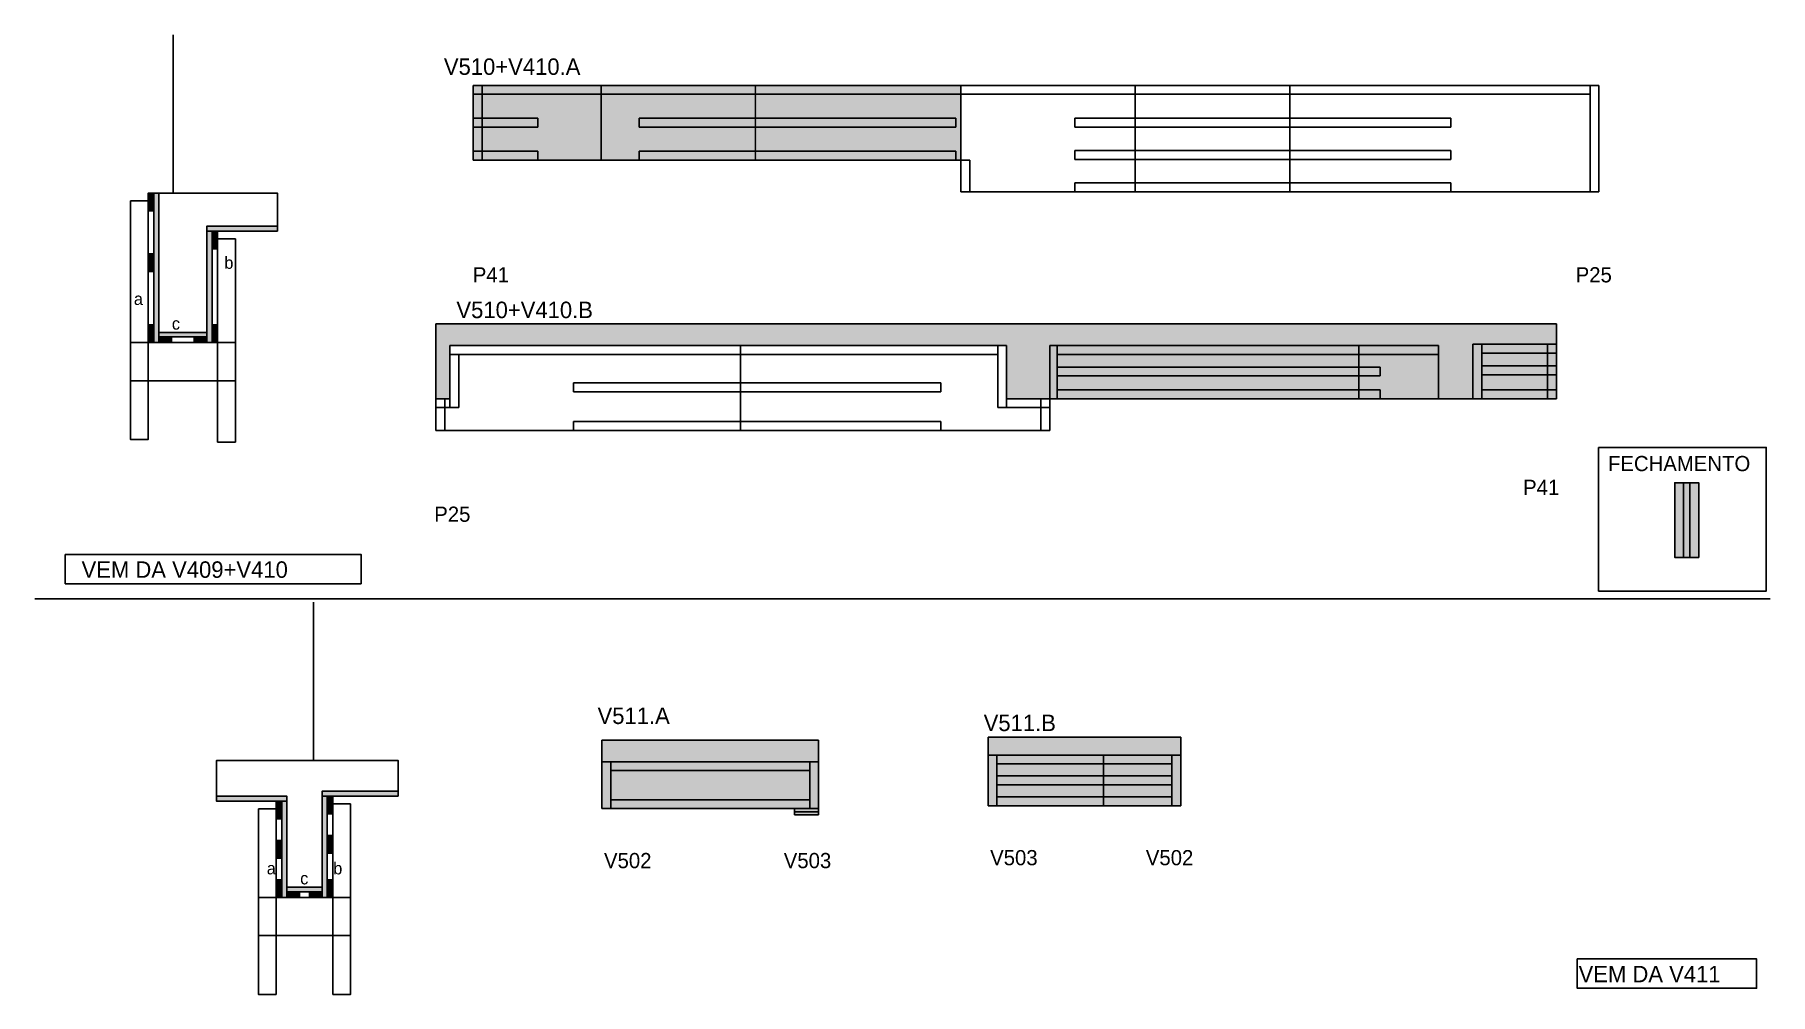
# Model space of a CAD drawing. Header units: metres. Extents: x 4977 to 6347, y 6315 to 7072.
import ezdxf

# ---------------------------------------------------------------- set-up
doc = ezdxf.new("R2010")
doc.units = ezdxf.units.M
for name, color, linetype in [('5', 7, 'Continuous'), ('CONCRETO', 7, 'Continuous'), ('COTA', 7, 'Continuous'), ('Cotas', 7, 'Continuous'), ('detalhes', 7, 'Continuous'), ('Hachura', 7, 'Continuous'), ('Madeira', 7, 'Continuous'), ('Painéis', 7, 'Continuous'), ('REAPROVEITAMENTO', 7, 'Continuous'), ('SARR_2.2x7', 7, 'Continuous'), ('SARR_3.5x7', 7, 'Continuous'), ('SARR_EDITAR', 7, 'Continuous'), ('TEXTO PILAR', 7, 'Continuous'), ('Texto Seção', 7, 'Continuous')]:
    doc.layers.add(name, color=color, linetype=linetype)

msp = doc.modelspace()

# ---------------------------------------------------------------- hatches: boundary and pattern name
at = {"layer": 'COTA'}
h = msp.add_hatch(color=7, dxfattribs=at)
h.dxf.hatch_style = 1
h.paths.add_polyline_path([(5778.2, 6826.7), (6085.2, 6826.7), (6085.2, 6826.7), (6085.2, 6784.7), (6085.2, 6784.7), (6112.2, 6784.7), (6112.2, 6784.7), (6112.2, 6827.7), (6112.2, 6827.7), (6178.2, 6827.7), (6178.2, 6827.7), (6178.2, 6843.7), (6178.2, 6843.7), (5293.7, 6843.7), (5293.7, 6843.7), (5293.7, 6784.7), (5293.7, 6784.7), (5304.7, 6784.7), (5304.7, 6784.7), (5304.7, 6826.7), (5304.7, 6826.7), (5744.2, 6826.7), (5744.2, 6826.7), (5744.2, 6784.7), (5744.2, 6784.7), (5778.2, 6784.7), (5778.2, 6784.7), (5778.2, 6826.7)])
h = msp.add_hatch(color=7, dxfattribs=at)
h.dxf.hatch_style = 1
h.paths.add_polyline_path([(5595.8, 6515.1), (5482.8, 6515.1), (5482.8, 6515.1), (5424.8, 6515.1), (5424.8, 6515.1), (5424.8, 6498.1), (5424.8, 6498.1), (5595.8, 6498.1), (5595.8, 6498.1), (5595.8, 6515.1), (5595.8, 6515.1)])
h = msp.add_hatch(color=7, dxfattribs=at)
h.dxf.hatch_style = 1
h.paths.add_polyline_path([(5881.6, 6517.4), (5729.6, 6517.4), (5729.6, 6517.4), (5729.6, 6503.4), (5729.6, 6503.4), (5881.6, 6503.4), (5881.6, 6503.4), (5881.6, 6517.4)])
at = {"layer": 'Hachura'}
h = msp.add_hatch(color=7, dxfattribs=at)
h.dxf.hatch_style = 1
h.paths.add_polyline_path([(5071, 6933), (5066.6, 6933), (5066.6, 6933), (5066.6, 6947), (5066.6, 6947), (5071, 6947), (5071, 6947), (5071, 6933)])
h = msp.add_hatch(color=7, dxfattribs=at)
h.dxf.hatch_style = 1
h.paths.add_polyline_path([(5071, 6947), (5075, 6947), (5075, 6947), (5075, 6829), (5075, 6829), (5071, 6829), (5071, 6829), (5071, 6947)])
h = msp.add_hatch(color=7, dxfattribs=at)
h.dxf.hatch_style = 1
h.paths.add_polyline_path([(5113, 6917), (5113, 6921), (5113, 6921), (5168.6, 6921), (5168.6, 6921), (5168.6, 6917), (5168.6, 6917), (5113, 6917)])
h = msp.add_hatch(color=7, dxfattribs=at)
h.dxf.hatch_style = 1
h.paths.add_polyline_path([(5113, 6917), (5117, 6917), (5117, 6917), (5117, 6829), (5117, 6829), (5113, 6829), (5113, 6829), (5113, 6917)])
h = msp.add_hatch(color=7, dxfattribs=at)
h.dxf.hatch_style = 1
h.paths.add_polyline_path([(5121.4, 6903), (5117, 6903), (5117, 6903), (5117, 6917), (5117, 6917), (5121.4, 6917), (5121.4, 6917), (5121.4, 6903)])
h = msp.add_hatch(color=7, dxfattribs=at)
h.dxf.hatch_style = 1
h.paths.add_polyline_path([(5071, 6885), (5066.6, 6885), (5066.6, 6885), (5066.6, 6899), (5066.6, 6899), (5071, 6899), (5071, 6899), (5071, 6885)])
h = msp.add_hatch(color=7, dxfattribs=at)
h.dxf.hatch_style = 1
h.paths.add_polyline_path([(5071, 6829), (5066.6, 6829), (5066.6, 6829), (5066.6, 6843), (5066.6, 6843), (5071, 6843), (5071, 6843), (5071, 6829)])
h = msp.add_hatch(color=7, dxfattribs=at)
h.dxf.hatch_style = 1
h.paths.add_polyline_path([(5075, 6833.4), (5075, 6837), (5075, 6837), (5113, 6837), (5113, 6837), (5113, 6833.4), (5113, 6833.4), (5075, 6833.4)])
h = msp.add_hatch(color=7, dxfattribs=at)
h.dxf.hatch_style = 1
h.paths.add_polyline_path([(5121.4, 6829), (5117, 6829), (5117, 6829), (5117, 6843), (5117, 6843), (5121.4, 6843), (5121.4, 6843), (5121.4, 6829)])
h = msp.add_hatch(color=7, dxfattribs=at)
h.dxf.hatch_style = 1
h.paths.add_polyline_path([(5075, 6829), (5075, 6833.4), (5075, 6833.4), (5085, 6833.4), (5085, 6833.4), (5085, 6829), (5085, 6829), (5075, 6829)])
h = msp.add_hatch(color=7, dxfattribs=at)
h.dxf.hatch_style = 1
h.paths.add_polyline_path([(5113, 6829), (5113, 6833.4), (5113, 6833.4), (5103, 6833.4), (5103, 6833.4), (5103, 6829), (5103, 6829), (5113, 6829)])
h = msp.add_hatch(color=7, dxfattribs=at)
h.dxf.hatch_style = 1
h.paths.add_polyline_path([(5176, 6467), (5176, 6471), (5176, 6471), (5120.4, 6471), (5120.4, 6471), (5120.4, 6467), (5120.4, 6467), (5176, 6467)])
h = msp.add_hatch(color=7, dxfattribs=at)
h.dxf.hatch_style = 1
h.paths.add_polyline_path([(5167.6, 6453), (5172, 6453), (5172, 6453), (5172, 6467), (5172, 6467), (5167.6, 6467), (5167.6, 6467), (5167.6, 6453)])
h = msp.add_hatch(color=7, dxfattribs=at)
h.dxf.hatch_style = 1
h.paths.add_polyline_path([(5172, 6469), (5176, 6469), (5176, 6469), (5176, 6391), (5176, 6391), (5172, 6391), (5172, 6391), (5172, 6469)])
h = msp.add_hatch(color=7, dxfattribs=at)
h.dxf.hatch_style = 1
h.paths.add_polyline_path([(5264, 6471), (5264, 6475), (5264, 6475), (5204, 6475), (5204, 6475), (5204, 6471), (5204, 6471), (5264, 6471)])
h = msp.add_hatch(color=7, dxfattribs=at)
h.dxf.hatch_style = 1
h.paths.add_polyline_path([(5208, 6471), (5204, 6471), (5204, 6471), (5204, 6391), (5204, 6391), (5208, 6391), (5208, 6391), (5208, 6471)])
h = msp.add_hatch(color=7, dxfattribs=at)
h.dxf.hatch_style = 1
h.paths.add_polyline_path([(5212.4, 6457), (5208, 6457), (5208, 6457), (5208, 6471), (5208, 6471), (5212.4, 6471), (5212.4, 6471), (5212.4, 6457)])
h = msp.add_hatch(color=7, dxfattribs=at)
h.dxf.hatch_style = 1
h.paths.add_polyline_path([(5212.4, 6426), (5208, 6426), (5208, 6426), (5208, 6440), (5208, 6440), (5212.4, 6440), (5212.4, 6440), (5212.4, 6426)])
h = msp.add_hatch(color=7, dxfattribs=at)
h.dxf.hatch_style = 1
h.paths.add_polyline_path([(5167.6, 6422), (5172, 6422), (5172, 6422), (5172, 6436), (5172, 6436), (5167.6, 6436), (5167.6, 6436), (5167.6, 6422)])
h = msp.add_hatch(color=7, dxfattribs=at)
h.dxf.hatch_style = 1
h.paths.add_polyline_path([(5167.6, 6391), (5172, 6391), (5172, 6391), (5172, 6405), (5172, 6405), (5167.6, 6405), (5167.6, 6405), (5167.6, 6391)])
h = msp.add_hatch(color=7, dxfattribs=at)
h.dxf.hatch_style = 1
h.paths.add_polyline_path([(5204, 6395.4), (5204, 6399), (5204, 6399), (5176, 6399), (5176, 6399), (5176, 6395.4), (5176, 6395.4), (5204, 6395.4)])
h = msp.add_hatch(color=7, dxfattribs=at)
h.dxf.hatch_style = 1
h.paths.add_polyline_path([(5212.4, 6391), (5208, 6391), (5208, 6391), (5208, 6405), (5208, 6405), (5212.4, 6405), (5212.4, 6405), (5212.4, 6391)])
h = msp.add_hatch(color=7, dxfattribs=at)
h.dxf.hatch_style = 1
h.paths.add_polyline_path([(5176, 6391), (5176, 6395.4), (5176, 6395.4), (5186, 6395.4), (5186, 6395.4), (5186, 6391), (5186, 6391), (5176, 6391)])
h = msp.add_hatch(color=7, dxfattribs=at)
h.dxf.hatch_style = 1
h.paths.add_polyline_path([(5204, 6391), (5204, 6395.4), (5204, 6395.4), (5194, 6395.4), (5194, 6395.4), (5194, 6391), (5194, 6391), (5204, 6391)])
at = {"layer": 'REAPROVEITAMENTO'}
h = msp.add_hatch(color=7, dxfattribs=at)
h.dxf.hatch_style = 1
h.paths.add_polyline_path([(5323.1, 7032), (5323.1, 6973), (5323.1, 6973), (5424.1, 6973), (5424.1, 6973), (5424.1, 7032), (5424.1, 7032), (5323.1, 7032)])
h = msp.add_hatch(color=7, dxfattribs=at)
h.dxf.hatch_style = 1
h.paths.add_polyline_path([(5546.1, 6973), (5546.1, 7032), (5546.1, 7032), (5424.1, 7032), (5424.1, 7032), (5424.1, 6973), (5424.1, 6973), (5546.1, 6973), (5546.1, 6973)])
h = msp.add_hatch(color=7, dxfattribs=at)
h.dxf.hatch_style = 1
h.paths.add_polyline_path([(5547.1, 7032), (5547.1, 6973), (5547.1, 6973), (5708.1, 6973), (5708.1, 6973), (5708.1, 7032), (5708.1, 7032), (5547.1, 7032)])
h = msp.add_hatch(color=7, dxfattribs=at)
h.dxf.hatch_style = 1
h.paths.add_polyline_path([(6085.2, 6784.7), (6085.2, 6826.7), (6085.2, 6826.7), (5778.2, 6826.7), (5778.2, 6826.7), (5778.2, 6784.7), (5778.2, 6784.7), (6085.2, 6784.7)])
h = msp.add_hatch(color=7, dxfattribs=at)
h.dxf.hatch_style = 1
h.paths.add_polyline_path([(6178.2, 6784.7), (6178.2, 6827.7), (6178.2, 6827.7), (6112.2, 6827.7), (6112.2, 6827.7), (6112.2, 6784.7), (6112.2, 6784.7), (6178.2, 6784.7)])
h = msp.add_hatch(color=7, dxfattribs=at)
h.dxf.hatch_style = 1
h.paths.add_polyline_path([(6271.6, 6659.4), (6290.6, 6659.4), (6290.6, 6659.4), (6290.6, 6718.4), (6290.6, 6718.4), (6271.6, 6718.4), (6271.6, 6718.4), (6271.6, 6659.4)])
h = msp.add_hatch(color=7, dxfattribs=at)
h.dxf.hatch_style = 1
h.paths.add_polyline_path([(5424.8, 6461.1), (5576.8, 6461.1), (5576.8, 6461.1), (5576.8, 6456.1), (5576.8, 6456.1), (5595.8, 6456.1), (5595.8, 6456.1), (5595.8, 6498.1), (5595.8, 6498.1), (5424.8, 6498.1), (5424.8, 6498.1), (5424.8, 6461.1)])
h = msp.add_hatch(color=7, dxfattribs=at)
h.dxf.hatch_style = 1
h.paths.add_polyline_path([(5881.6, 6463.4), (5881.6, 6503.4), (5881.6, 6503.4), (5729.6, 6503.4), (5729.6, 6503.4), (5729.6, 6463.4), (5729.6, 6463.4), (5881.6, 6463.4)])

# ---------------------------------------------------------------- linework, layer by layer
at = {"layer": 'CONCRETO', "color": 7, "lineweight": 25}
for points in [[(5168.6, 6921), (5168.6, 6947), (5113, 6947), (5113, 6947), (5075, 6947), (5075, 6837), (5113, 6837), (5113, 6921)], [(5120.4, 6471), (5120.4, 6499), (5264, 6499), (5264, 6475), (5204, 6475), (5204, 6399), (5176, 6399), (5176, 6471)]]:
    msp.add_lwpolyline(points, close=True, dxfattribs=at)
at = {"layer": 'COTA', "color": 7, "lineweight": 25}
for p, q in [((5293.7, 6843.7), (5293.7, 6784.7)), ((5293.7, 6843.7), (6178.2, 6843.7)), ((6178.2, 6827.7), (6178.2, 6843.7)), ((5778.2, 6784.7), (5778.2, 6784.7)), ((6112.2, 6784.7), (6085.2, 6784.7)), ((4977, 6626.8), (6347, 6626.8)), ((5424.8, 6515.1), (5424.8, 6498.1)), ((5595.8, 6515.1), (5424.8, 6515.1)), ((5595.8, 6515.1), (5595.8, 6498.1)), ((5729.6, 6517.4), (5729.6, 6503.4)), ((5881.6, 6517.4), (5729.6, 6517.4)), ((5881.6, 6517.4), (5881.6, 6503.4))]:
    msp.add_line(p, q, dxfattribs=at)
at = {"layer": 'Cotas', "color": 7, "lineweight": 25}
msp.add_lwpolyline([(6211.5, 6746.2), (6343.8, 6746.2), (6343.8, 6632.8), (6211.5, 6632.8)], close=True, dxfattribs=at)
at = {"layer": 'Defpoints', "color": 7, "lineweight": 25}
for p, q in [((5086.2, 6947), (5086.2, 7072)), ((5197.2, 6499), (5197.2, 6624))]:
    msp.add_line(p, q, dxfattribs=at)
at = {"layer": 'Madeira', "color": 7, "lineweight": 25}
for points in [[(5071, 6933), (5066.6, 6933), (5066.6, 6947), (5071, 6947)], [(5121.4, 6903), (5117, 6903), (5117, 6917), (5121.4, 6917)], [(5071, 6885), (5066.6, 6885), (5066.6, 6899), (5071, 6899)], [(5071, 6829), (5066.6, 6829), (5066.6, 6843), (5071, 6843)], [(5121.4, 6829), (5117, 6829), (5117, 6843), (5121.4, 6843)], [(5075, 6829), (5075, 6833.4), (5085, 6833.4), (5085, 6829)], [(5113, 6829), (5113, 6833.4), (5103, 6833.4), (5103, 6829)], [(5167.6, 6453), (5172, 6453), (5172, 6467), (5167.6, 6467)], [(5212.4, 6457), (5208, 6457), (5208, 6471), (5212.4, 6471)], [(5212.4, 6426), (5208, 6426), (5208, 6440), (5212.4, 6440)], [(5167.6, 6422), (5172, 6422), (5172, 6436), (5167.6, 6436)], [(5167.6, 6391), (5172, 6391), (5172, 6405), (5167.6, 6405)], [(5212.4, 6391), (5208, 6391), (5208, 6405), (5212.4, 6405)], [(5176, 6391), (5176, 6395.4), (5186, 6395.4), (5186, 6391)], [(5204, 6391), (5204, 6395.4), (5194, 6395.4), (5194, 6391)]]:
    msp.add_lwpolyline(points, close=True, dxfattribs=at)
at = {"layer": 'Painéis', "color": 7, "lineweight": 25}
for p, q in [((5323.1, 7032), (5708.1, 7032)), ((5323.1, 6973), (5323.1, 7032)), ((5424.1, 6973), (5424.1, 7032)), ((5546.1, 6973), (5546.1, 7032)), ((5708.1, 7032), (6211.8, 7032)), ((5708.1, 6948), (5708.1, 7032)), ((5845.8, 6948), (5845.8, 7032)), ((5967.8, 6948), (5967.8, 7032)), ((6211.8, 6948), (6211.8, 7032)), ((5323.1, 6973), (5708.1, 6973)), ((5708.1, 6948), (6211.8, 6948)), ((5744.2, 6826.7), (5304.7, 6826.7)), ((5304.7, 6784.7), (5304.7, 6826.7)), ((5534.2, 6759.7), (5534.2, 6826.7)), ((5744.2, 6826.7), (5744.2, 6784.7)), ((5778.2, 6784.7), (5778.2, 6826.7)), ((5778.2, 6826.7), (6085.2, 6826.7)), ((6022.2, 6784.7), (6022.2, 6826.7)), ((6085.2, 6784.7), (6085.2, 6826.7)), ((6112.2, 6784.7), (6112.2, 6827.7)), ((6178.2, 6827.7), (6112.2, 6827.7)), ((6178.2, 6784.7), (6178.2, 6827.7)), ((5293.7, 6759.7), (5293.7, 6784.7)), ((5293.7, 6784.7), (5304.7, 6784.7)), ((5744.2, 6784.7), (5778.2, 6784.7)), ((5778.2, 6784.7), (6085.2, 6784.7)), ((5778.2, 6759.7), (5778.2, 6784.7)), ((6112.2, 6784.7), (6178.2, 6784.7)), ((5778.2, 6759.7), (5293.7, 6759.7)), ((6290.6, 6718.4), (6271.6, 6718.4)), ((6271.6, 6659.4), (6271.6, 6718.4)), ((6290.6, 6718.4), (6290.6, 6659.4)), ((6290.6, 6659.4), (6271.6, 6659.4)), ((5424.8, 6498.1), (5595.8, 6498.1)), ((5424.8, 6461.1), (5424.8, 6498.1)), ((5595.8, 6456.1), (5595.8, 6498.1)), ((5729.6, 6503.4), (5881.6, 6503.4)), ((5729.6, 6463.4), (5729.6, 6503.4)), ((5820.6, 6463.4), (5820.6, 6503.4)), ((5881.6, 6463.4), (5881.6, 6503.4)), ((5424.8, 6461.1), (5576.8, 6461.1)), ((5576.8, 6456.1), (5576.8, 6461.1)), ((5595.8, 6456.1), (5576.8, 6456.1)), ((5729.6, 6463.4), (5881.6, 6463.4))]:
    msp.add_line(p, q, dxfattribs=at)
for points in [[(5071, 6947), (5075, 6947), (5075, 6829), (5071, 6829)], [(5113, 6917), (5113, 6921), (5168.6, 6921), (5168.6, 6917)], [(5117, 6917), (5113, 6917), (5113, 6829), (5117, 6829)], [(5075, 6833.4), (5075, 6837), (5113, 6837), (5113, 6833.4)], [(5176, 6467), (5176, 6471), (5120.4, 6471), (5120.4, 6467)], [(5172, 6467), (5176, 6467), (5176, 6391), (5172, 6391)], [(5264, 6471), (5264, 6475), (5204, 6475), (5204, 6471)], [(5208, 6471), (5204, 6471), (5204, 6391), (5208, 6391)], [(5204, 6395.4), (5204, 6399), (5176, 6399), (5176, 6395.4)]]:
    msp.add_lwpolyline(points, close=True, dxfattribs=at)
at = {"layer": 'SARR_2.2x7', "color": 7, "lineweight": 25}
for p, q in [((5330.1, 6973), (5330.1, 7032)), ((6204.8, 6948), (6204.8, 7032)), ((5323.1, 7025), (5546.1, 7025)), ((5546.1, 7025), (5708.1, 7025)), ((5708.1, 7025), (5967.8, 7025)), ((5967.8, 7025), (6204.8, 7025)), ((5374.1, 7006), (5323.1, 7006)), ((5374.1, 6999), (5374.1, 7006)), ((5454.1, 7006), (5546.1, 7006)), ((5454.1, 6999), (5454.1, 7006)), ((5546.1, 7006), (5704.1, 7006)), ((5704.1, 6999), (5704.1, 7006)), ((5798.1, 7006), (5967.8, 7006)), ((5798.1, 6999), (5798.1, 7006)), ((5967.8, 7006), (6094.8, 7006)), ((6094.8, 6999), (6094.8, 7006)), ((5374.1, 6999), (5323.1, 6999)), ((5454.1, 6999), (5546.1, 6999)), ((5546.1, 6999), (5704.1, 6999)), ((5798.1, 6999), (5967.8, 6999)), ((5967.8, 6999), (6094.8, 6999)), ((5374.1, 6980), (5323.1, 6980)), ((5374.1, 6973), (5374.1, 6980)), ((5454.1, 6980), (5546.1, 6980)), ((5454.1, 6973), (5454.1, 6980)), ((5546.1, 6980), (5704.1, 6980)), ((5704.1, 6973), (5704.1, 6980)), ((5798.1, 6980.5), (5967.8, 6980.5)), ((5798.1, 6980.5), (5798.1, 6973.5)), ((5798.1, 6973.5), (5967.8, 6973.5)), ((5967.8, 6980.5), (6094.8, 6980.5)), ((5967.8, 6973.5), (6094.8, 6973.5)), ((6094.8, 6980.5), (6094.8, 6973.5)), ((5546.1, 6973), (5704.1, 6973)), ((5708.1, 6973), (5715.1, 6973)), ((5715.1, 6973), (5715.1, 6948)), ((5798.1, 6955), (5967.8, 6955)), ((5798.1, 6948), (5798.1, 6955)), ((5967.8, 6955), (6094.8, 6955)), ((6094.8, 6948), (6094.8, 6955)), ((5737.2, 6826.7), (5737.2, 6777.7)), ((5784.2, 6784.7), (5784.2, 6826.7)), ((6119.2, 6784.7), (6119.2, 6827.7)), ((6171.2, 6784.7), (6171.2, 6827.7)), ((5534.2, 6819.7), (5304.7, 6819.7)), ((5311.7, 6777.7), (5311.7, 6819.7)), ((5737.2, 6819.7), (5534.2, 6819.7)), ((5784.2, 6819.7), (6022.2, 6819.7)), ((5784.2, 6809.7), (6022.2, 6809.7)), ((6022.2, 6819.7), (6085.2, 6819.7)), ((6022.2, 6809.7), (6039.2, 6809.7)), ((6039.2, 6802.7), (6039.2, 6809.7)), ((6119.2, 6820.7), (6178.2, 6820.7)), ((6119.2, 6810.5), (6178.2, 6810.5)), ((5402.2, 6790.2), (5402.2, 6797.2)), ((5402.2, 6797.2), (5534.2, 6797.2)), ((5534.2, 6797.2), (5692.2, 6797.2)), ((5692.2, 6790.2), (5692.2, 6797.2)), ((5784.2, 6802.7), (6022.2, 6802.7)), ((6022.2, 6802.7), (6039.2, 6802.7)), ((6119.2, 6803.5), (6178.2, 6803.5)), ((5300.7, 6759.7), (5300.7, 6784.7)), ((5304.7, 6777.7), (5304.7, 6784.7)), ((5402.2, 6790.2), (5534.2, 6790.2)), ((5534.2, 6790.2), (5692.2, 6790.2)), ((5744.2, 6784.7), (5744.2, 6777.7)), ((5778.2, 6784.7), (5771.2, 6784.7)), ((5771.2, 6784.7), (5771.2, 6759.7)), ((5784.2, 6791.7), (6022.2, 6791.7)), ((6022.2, 6791.7), (6039.2, 6791.7)), ((6039.2, 6784.7), (6039.2, 6791.7)), ((6119.2, 6791.7), (6178.2, 6791.7)), ((5293.7, 6777.7), (5304.7, 6777.7)), ((5304.7, 6777.7), (5311.7, 6777.7)), ((5744.2, 6777.7), (5737.2, 6777.7)), ((5744.2, 6777.7), (5778.2, 6777.7)), ((5402.2, 6759.7), (5402.2, 6766.7)), ((5534.2, 6766.7), (5402.2, 6766.7)), ((5692.2, 6766.7), (5534.2, 6766.7)), ((5692.2, 6759.7), (5692.2, 6766.7)), ((5431.8, 6461.1), (5431.8, 6498.1)), ((5588.8, 6461.1), (5588.8, 6498.1)), ((5736.6, 6463.4), (5736.6, 6503.4)), ((5736.6, 6496.4), (5874.6, 6496.4)), ((5874.6, 6463.4), (5874.6, 6503.4)), ((5431.8, 6491.1), (5588.8, 6491.1)), ((5736.6, 6486.9), (5874.6, 6486.9)), ((5431.8, 6468.1), (5588.8, 6468.1)), ((5736.6, 6479.9), (5874.6, 6479.9)), ((5736.6, 6470.4), (5874.6, 6470.4)), ((5431.8, 6461.1), (5588.8, 6461.1)), ((5588.8, 6461.1), (5595.8, 6461.1))]:
    msp.add_line(p, q, dxfattribs=at)
for points in [[(6278.6, 6718.4), (6271.6, 6718.4), (6271.6, 6659.4), (6278.6, 6659.4)], [(6283.6, 6718.4), (6290.6, 6718.4), (6290.6, 6659.4), (6283.6, 6659.4)]]:
    msp.add_lwpolyline(points, close=True, dxfattribs=at)
at = {"layer": 'SARR_3.5x7', "color": 7, "lineweight": 25}
for points in [[(5052.6, 6941), (5066.6, 6941), (5066.6, 6752.5), (5052.6, 6752.5)], [(5135.4, 6911), (5121.4, 6911), (5121.4, 6750.5), (5135.4, 6750.5)], [(5052.6, 6829), (5135.4, 6829), (5135.4, 6798.9), (5052.6, 6798.9)], [(5153.6, 6461), (5167.6, 6461), (5167.6, 6314.5), (5153.6, 6314.5)], [(5226.4, 6465), (5212.4, 6465), (5212.4, 6314.5), (5226.4, 6314.5)], [(5153.6, 6391), (5226.4, 6391), (5226.4, 6361), (5153.6, 6361)]]:
    msp.add_lwpolyline(points, close=True, dxfattribs=at)
at = {"layer": 'SARR_EDITAR', "color": 7, "lineweight": 25}
msp.add_line((5576.8, 6458.6), (5595.8, 6458.6), dxfattribs=at)
at = {"layer": 'Texto Seção', "color": 7, "lineweight": 25}
for points in [[(5001.1, 6661.8), (5234.6, 6661.8), (5234.6, 6638.6), (5001.1, 6638.6)], [(6194.7, 6342.5), (6336.2, 6342.5), (6336.2, 6319.3), (6194.7, 6319.3)]]:
    msp.add_lwpolyline(points, close=True, dxfattribs=at)

# ---------------------------------------------------------------- texts
at = {"layer": '5', "color": 7, "lineweight": 25}
for s, p in [('P41', (5322.8, 6876.5)), ('P25', (6193.4, 6876.5)), ('P41', (6151.9, 6708.7)), ('P25', (5292.4, 6687.5)), ('V502', (5426.4, 6414.1)), ('V503', (5568.3, 6414.1)), ('V503', (5731.2, 6416.4)), ('V502', (5854.1, 6416.4))]:
    msp.add_text(s, height=12, dxfattribs=at).set_placement(p)
at = {"layer": 'detalhes', "color": 7, "lineweight": 25}
for s, p in [('b', (5126.7, 6887.2)), ('a', (5055.3, 6858.7)), ('c', (5085.3, 6839.2)), ('a', (5160.2, 6409.2)), ('b', (5212.7, 6409.2)), ('c', (5186.6, 6401.3))]:
    msp.add_text(s, height=9.6, dxfattribs=at).set_placement(p)
at = {"layer": 'TEXTO PILAR', "color": 7, "lineweight": 25}
msp.add_text('FECHAMENTO', height=12, dxfattribs=at).set_placement((6218.9, 6727.5))
at = {"layer": 'Texto Seção', "color": 7, "lineweight": 25}
for s, p in [('V510+V410.A', (5300, 7040.3)), ('V510+V410.B', (5309.9, 6848.3)), ('VEM DA V409+V410', (5014, 6643.3)), ('V511.A', (5421.3, 6527.9)), ('V511.B', (5726.1, 6522.3)), ('VEM DA V411', (6195.7, 6324))]:
    msp.add_text(s, height=13, dxfattribs=at).set_placement(p)

doc.saveas('drawing.dxf')
